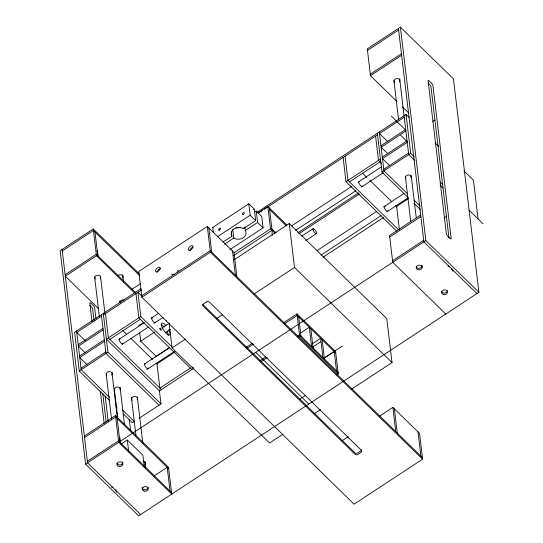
<?xml version="1.0" encoding="UTF-8"?>
<svg xmlns="http://www.w3.org/2000/svg" width="543" height="543" viewBox="0 0 543 543"><rect width="100%" height="100%" fill="white"/><g stroke="black" fill="none" stroke-linecap="round" stroke-linejoin="round"><path stroke-width="0.81" d="M139.062 273.638L93.247 228.956L60.144 250.71L85.59 464.116L138.641 515.85L478.899 292.29L453.446 78.884L400.395 27.15L367.292 48.897L370.489 75.708L396.41 100.991M62.289 250.947L93.43 230.483L139.85 275.749M367.475 50.424L398.616 29.967M65.119 274.704L96.26 254.239L135.445 292.453M370.306 74.181L401.447 53.723M93.247 228.956L96.444 255.767L65.303 276.231L98.459 308.56M370.489 75.708L401.63 55.25M236.87 276.699L233.979 252.447L207.317 226.451L138.804 271.466L141.879 297.245L354.097 504.175L422.603 459.161L419.535 433.382L392.874 407.386L379.455 416.203M213.372 232.485L212.775 227.483L248.809 203.808L254.314 209.177L255.678 220.607L243.413 228.664A7.466 5.864 -6.8 0 0 234.053 228.929A7.466 5.864 -6.8 0 0 231.902 236.225L223.478 241.764M131.515 289.575L140.718 283.527M253.547 209.686L254.314 209.177M254.681 212.041L256.215 211.03L261.719 216.399L263.084 227.829L229.865 249.651M217.519 236.694L250.174 215.238L248.809 203.808M140.841 288.706L74.622 332.221L79.251 371.018L109.394 400.415M256.975 212.408L406.049 114.458L409.062 117.397M258.027 212.937L267.855 206.483L286.86 225.012M101.534 316.182L76.767 332.459L85.203 340.685M103.496 314.892L141.73 289.772M259.282 212.537L262.113 210.677M264.237 209.279L377.541 134.84M404.27 117.274L379.503 133.551L387.94 141.777M141.696 295.718L210.209 250.703L422.427 457.634M141.879 297.245L210.392 252.23L207.317 226.451M224.605 244.119L233.802 238.078A7.466 5.864 -6.8 0 0 243.169 237.814A7.466 5.864 -6.8 0 0 245.314 230.517L244.893 226.94M245.314 230.517L257.579 222.46L256.215 211.03M78.219 344.629L102.98 328.352M380.955 145.721L405.716 129.444M103.163 329.879L78.396 346.156L85.034 352.624M405.899 130.972L381.132 147.248L387.763 153.71M432.744 121.394L434.868 120.003M234.026 252.8L270.516 228.827L267.855 206.483M79.577 356.032L104.344 339.762M382.313 157.124L407.08 140.854M141.954 296.206L137.922 292.277L140.813 316.528L106.387 339.144L159.438 390.879L193.865 368.256L192.663 367.082M233.442 255.665L272.036 230.307L269.376 207.969M396.648 231.087L346.006 181.708L380.433 159.092M104.527 341.289L79.76 357.559L86.995 364.618M407.264 142.381L382.496 158.651L389.731 165.71M109.862 339.341L140.372 319.298M349.482 181.898L379.991 161.862M234.06 259.819L289.263 223.546L386.799 318.653L392.039 362.561L351.694 389.066M138.832 325.569L143.773 322.325M118.822 339.409L144.316 322.664M151.395 318.008L158.481 313.359M291.605 225.888L351.796 186.337M358.17 182.149L381.539 166.796M81.029 368.202L105.797 351.932M383.765 169.294L408.533 153.024M79.251 371.018L107.935 352.169L103.313 313.365M407.908 197.387L381.987 172.111L410.671 153.262L406.049 114.458M122.1 344.343L148.3 327.13M153.968 323.411L163.172 317.356M295.596 230.354L355.78 190.81M361.448 187.084L383.399 172.66M297.883 232.757L358.516 192.921M298.745 233.836L359.378 194M169.681 347.601L156.269 356.412L140.698 341.228L154.816 331.956M162.147 327.857L169.233 323.2M301.786 236.11L313.121 228.657M165.425 332.791L170.387 329.533M305.77 240.576L316.399 233.592M144.214 364.17L168.995 347.88M316.997 250.642L376.475 211.56M383.562 206.91L404.094 193.417M283.039 434.176L269.593 443.013L172.056 347.907L185.502 339.07M216.643 318.605L222.311 314.886M254.158 293.96L294.503 267.455L289.263 223.546M146.78 369.566L174.398 351.423M320.981 255.108L381.172 215.564M386.84 211.838L408.078 197.883M175.016 352.013L156.988 363.858L159.88 388.109L190.383 368.066M408.397 198.677L396.607 206.421L399.397 229.832M322.956 257.287L383.853 217.275M84.355 436.022L115.496 415.558L168.547 467.292L171.744 494.103L118.693 442.369L115.496 415.558M420.682 215.042L389.541 235.499L392.738 262.31L445.796 314.044M84.538 437.549L115.679 417.085L168.73 468.819M389.725 237.026L420.866 216.569M246.128 347.344L252.515 343.149M283.432 322.834L297.007 313.915L335.594 351.538L338.262 373.876L336.843 374.806M139.218 418.212L160.993 403.904L159.316 389.867M444.072 217.906L446.903 216.046M247.045 348.389L253.405 344.214M284.478 323.791L297.191 315.442L335.778 353.065M87.369 461.299L118.51 440.841L171.568 492.576M392.555 260.783L423.696 240.318M85.59 464.116L425.841 240.563L400.395 27.15M121.082 444.126L127.32 440.027L142.89 455.21L144.302 467.061M300.822 332.811L309.293 327.239L311.594 346.529M259.941 360.715L265.588 357.002M297.374 336.117L299.492 334.726L338.079 372.349M260.83 361.781L267.183 357.599M298.263 337.183L299.675 336.253L297.007 313.915M312.164 343.868L320.635 338.303L322.936 357.586M312.354 347.269L320.75 341.751M323.696 358.326L342.361 346.067M323.662 358.543L334.257 351.586L336.558 370.869M153.764 476.17L167.21 467.34L170.047 491.089M299.41 399.404L305.77 395.223M314.18 413.712L320.553 409.531M342.022 440.801L348.375 436.626M428.128 83.113L429.635 84.579A1.975 0.652 56.7 0 1 430.986 86.968L449.013 238.16M402.444 106.869L408.472 112.747M434.984 142.68L438.601 146.203M463.885 170.855L473.455 180.188L478.078 218.992M391.354 116.121L405.811 130.211M400.666 135.275L407.169 141.614M410.671 153.262L414.289 156.791M440.217 182.068L442.626 184.416M469.104 210.243L482.856 223.648M414.743 160.429L408.709 154.551L399.689 78.966M440.061 185.122L443.074 188.061M381.485 163.314L378.471 160.375L375.58 136.123M407.46 193.749L383.949 170.821L379.319 132.024M414.092 200.218L420.119 206.096M413.936 203.272L420.635 209.795M362.554 173.217L366.776 177.33M369.79 180.269L391.496 201.433M395.718 205.553L396.919 206.727M425.841 240.563L478.899 292.29M476.937 293.58L423.879 241.845L398.433 28.44M398.61 229.798L347.968 180.419L345.076 156.167M269.559 209.496L286.439 225.956M271.853 228.779L276.075 232.893M270.516 228.827L275.05 233.246M250.174 215.238L255.678 220.607M257.579 222.46L263.084 227.829M294.503 267.455L392.039 362.561M212.775 227.483L213.121 227.822M299.675 336.253L338.262 373.876M210.392 252.23L422.603 459.161M255.719 352.339L308.77 404.073M96.444 255.767L134.426 292.806M140.813 316.528L172.165 347.099M191.903 369.545L138.852 317.818L135.96 293.566M122.935 330.653L126.553 334.183M130.775 338.296L152.481 359.459M156.099 362.989L157.3 364.163M89.839 305.383L91.346 306.849A1.975 0.652 56.7 0 1 92.697 309.238L94.027 320.377M161.4 389.589L108.349 337.855L105.457 313.61M107.935 352.169L160.993 403.904M159.031 405.193L105.973 353.459L101.351 314.655M109.543 397.361L81.212 369.729L76.583 330.931M122.209 409.707L134.264 421.463L132.302 422.753L123.261 413.936M116.026 406.877L117.227 408.058M140.603 514.56L87.552 462.826L62.106 249.42M411.214 175.586L416.223 217.6M421.931 265.486L422.135 267.17A2.959 2.328 -6.8 0 1 417.94 269.681A2.959 2.328 -6.8 0 1 417.492 265.67A2.959 2.328 -6.8 0 1 422.135 267.17M393.906 80.479L398.616 119.969M405.329 176.265L410.739 221.632M418.015 431.902L420.906 456.154M377.358 133.313L381.987 172.111M394.394 408.865L397.286 433.117M392.874 407.386L395.766 431.637M343.115 157.456L346.006 181.708M322.155 339.782L324.456 359.066M310.813 328.725L313.114 348.009M298.711 316.922L301.012 336.205M243.332 227.951L243.413 228.664M232.784 229.506L233.802 238.078M231.393 231.942L231.902 236.225M232.458 250.968L235.35 275.22M208.838 227.938L211.729 252.19M169.09 323.051L172.056 347.907M139.721 332.988L140.698 341.228M122.793 275.158L123.594 281.878M137.318 396.987L142.829 443.197M145.035 461.679L145.734 467.564M119.908 301.039L120.112 302.716M131.433 397.659L135.94 435.466M142.151 487.56L142.354 489.243M129.282 419.617L130.585 430.545M127.32 440.027L128.732 451.878M120.084 387.539L124.49 424.49M114.302 389.053L117.804 418.449M97.502 251.239L98.107 256.282M100.509 276.448L104.914 313.413M111.933 372.226L117.342 417.601M119.745 437.76L120.444 443.645M122.65 462.127L122.847 463.81A2.959 2.328 -6.8 0 1 118.659 466.322A2.959 2.328 -6.8 0 1 118.211 462.31A2.959 2.328 -6.8 0 1 122.847 463.81M94.95 231.97L97.781 255.719M117.2 418.565L120.03 442.321M94.625 277.12L99.335 316.61M106.143 373.74L111.553 419.115M95.962 318.863L94.658 307.949A1.975 0.652 56.7 0 0 93.308 305.56L90.898 303.211A1.975 0.652 56.7 0 0 89.833 303.245L92.018 321.551M105.166 396.091L108.172 421.28M102.756 393.587L106.17 422.237M100.346 391.394L104.161 423.404M272.036 230.307L272.233 235.377M240.244 227.191A7.466 5.864 -6.8 0 1 235.784 227.775M189.812 250.676A2.959 1.548 -45.7 0 1 193.023 247.18M157.015 272.403A2.959 1.548 -45.7 0 1 160.457 268.676M202.79 304.419A1.975 1.554 -6.8 0 0 202.98 304.65L354.912 452.794A1.975 1.554 -6.8 0 0 357.674 452.95L360.79 450.9A1.975 1.554 -6.8 0 0 361.536 449.835M174.398 274.235A1.975 1.554 -6.8 0 1 171.636 274.086M177.86 269.993A1.975 1.554 -6.8 0 1 177.513 272.192M387.838 210.759A2.959 0.984 56.7 0 1 386.29 210.711A2.959 0.984 56.7 0 1 384.261 207.378A2.959 0.984 56.7 0 1 385.306 206.605M362.446 186.005A2.959 0.984 56.7 0 1 359.799 184.606A2.959 0.984 56.7 0 1 359.602 181.654M421.959 265.9A2.959 2.328 -6.8 0 1 419.393 268.276A2.959 2.328 -6.8 0 1 416.169 266.756M447.351 290.654A2.959 2.328 -6.8 0 1 444.629 293.05A2.959 2.328 -6.8 0 1 441.493 291.286M451.613 268.894A1.975 0.652 56.7 0 1 452.964 271.276M448.138 266.579A1.975 0.652 56.7 0 1 449.204 266.538M399.702 79.061A2.959 2.328 -6.8 0 1 399.689 79.543M394.449 82.278A2.959 2.328 -6.8 0 1 396.743 78.586A2.959 2.328 -6.8 0 1 399.621 81.769M411.132 176.183A2.959 2.328 -6.8 0 1 410.793 176.855M405.417 176.556A2.959 2.328 -6.8 0 1 405.35 176.332M405.947 178.681A2.959 2.328 -6.8 0 1 408.085 175.009A2.959 2.328 -6.8 0 1 411.227 177.948M137.311 397.096A2.959 2.328 -6.8 0 1 137.236 397.578M131.868 398.548A2.959 2.328 -6.8 0 1 131.454 397.727M111.926 372.342A2.959 2.328 -6.8 0 1 111.899 372.586M132.207 400.239A2.959 2.328 -6.8 0 1 132.451 397.15A2.959 2.328 -6.8 0 1 136.354 396.777A2.959 2.328 -6.8 0 1 137.08 399.777M106.666 375.322A2.959 2.328 -6.8 0 1 107.195 372.288A2.959 2.328 -6.8 0 1 111.037 372.064A2.959 2.328 -6.8 0 1 111.695 375.023M114.824 390.675A2.959 2.328 -6.8 0 1 117.112 386.989A2.959 2.328 -6.8 0 1 119.989 390.166M120.078 387.458A2.959 2.328 -6.8 0 1 120.057 387.94M120.241 301.962A2.959 2.328 -6.8 0 1 119.922 301.094M100.407 276.183A2.959 2.328 -6.8 0 1 100.353 276.421M95.14 277.554A2.959 2.328 -6.8 0 1 94.849 277.208M120.098 302.621A2.959 2.328 -6.8 0 1 124.008 300.055M95.324 279.082A2.959 2.328 -6.8 0 1 95.568 275.987A2.959 2.328 -6.8 0 1 99.471 275.62A2.959 2.328 -6.8 0 1 100.197 278.62M145.042 461.774A2.959 2.328 -6.8 0 1 145.029 462.256M119.501 437.97A2.959 2.328 -6.8 0 1 119.392 438.201M142.952 461.319A2.959 2.328 -6.8 0 1 144.9 464.584M119.229 437.332A2.959 2.328 -6.8 0 1 119.684 439.497M122.752 274.941A2.959 2.328 -6.8 0 1 122.779 275.654M97.353 251.063A2.959 2.328 -6.8 0 1 97.136 251.599M115.286 489.867A1.975 0.652 56.7 0 1 116.636 492.257M111.81 487.553A1.975 0.652 56.7 0 1 112.876 487.519M148.069 487.295A2.959 2.328 -6.8 0 1 145.348 489.691A2.959 2.328 -6.8 0 1 142.212 487.926M122.67 462.297A2.959 2.328 -6.8 0 1 120.254 464.889A2.959 2.328 -6.8 0 1 116.888 463.396M160.972 324.354A7.107 2.355 56.7 0 1 164.196 326.961M166.83 330.857A7.107 2.355 56.7 0 1 168.14 335.391M166.457 320.757A1.975 1.554 -6.8 0 1 166.206 320.899M162.092 327.904A2.959 0.984 56.7 0 1 162.622 327.843M165.595 332.085A2.959 0.984 56.7 0 1 165.364 332.825M168.792 329.567A7.107 2.355 56.7 0 1 167.889 334.692A7.107 2.355 56.7 0 1 161.481 325.284A7.107 2.355 56.7 0 1 166.022 325.515M155.291 322.108A2.959 0.984 56.7 0 1 153.75 322.067A2.959 0.984 56.7 0 1 151.721 318.727A2.959 0.984 56.7 0 1 152.766 317.954M148.178 367.869A2.959 0.984 56.7 0 1 146.943 368.392A2.959 0.984 56.7 0 1 144.716 365.086A2.959 0.984 56.7 0 1 145.531 363.932M122.827 343.441A2.959 0.984 56.7 0 1 120.179 342.042A2.959 0.984 56.7 0 1 119.983 339.097M117.824 275.566A2.959 2.328 -6.8 0 1 121.652 274.996A2.959 2.328 -6.8 0 1 122.711 277.88M96.98 250.73A2.959 2.328 -6.8 0 1 97.435 252.902M206.632 301.935L203.516 303.978A1.975 1.554 -6.8 0 0 203.163 306.177L355.095 454.321A1.975 1.554 -6.8 0 0 357.857 454.477L360.973 452.428A1.975 1.554 -6.8 0 0 361.319 450.228L209.394 302.084A1.975 1.554 -6.8 0 0 206.632 301.935M431.597 83.296L429.187 80.941A1.975 0.652 56.7 0 0 428.128 80.982L446.346 233.761A1.975 0.652 56.7 0 0 447.697 236.151L450.106 238.499A1.975 0.652 56.7 0 0 451.165 238.465L432.947 85.679A1.975 0.652 56.7 0 0 431.597 83.296M219.535 230.022A1.242 0.652 -45.7 0 0 220.465 228.291A1.242 0.652 -45.7 0 0 218.761 229.2A1.242 0.652 -45.7 0 0 219.535 230.022M243.305 214.404A1.242 0.652 -45.7 0 0 244.241 212.673A1.242 0.652 -45.7 0 0 242.538 213.582A1.242 0.652 -45.7 0 0 243.305 214.404M190.498 250.038A2.959 1.548 -45.7 0 0 192.717 245.925A2.959 1.548 -45.7 0 0 188.659 248.09A2.959 1.548 -45.7 0 0 190.498 250.038M157.714 271.581A2.959 1.548 -45.7 0 0 159.934 267.461A2.959 1.548 -45.7 0 0 155.875 269.633A2.959 1.548 -45.7 0 0 157.714 271.581M443.332 294.435A2.959 2.328 -6.8 0 0 447.52 291.924A2.959 2.328 -6.8 0 0 442.884 290.43A2.959 2.328 -6.8 0 0 443.332 294.435M144.051 491.076A2.959 2.328 -6.8 0 0 148.239 488.564A2.959 2.328 -6.8 0 0 143.603 487.071A2.959 2.328 -6.8 0 0 144.051 491.076M313.189 230.218A2.959 0.984 56.7 0 0 316.338 233.626A2.959 0.984 56.7 0 0 314.764 229.533A2.959 0.984 56.7 0 0 313.189 230.218M159.886 328.793A1.242 0.414 56.7 0 0 161.21 330.273A1.242 0.414 56.7 0 0 160.599 328.576A1.242 0.414 56.7 0 0 159.886 328.793"/></g></svg>
